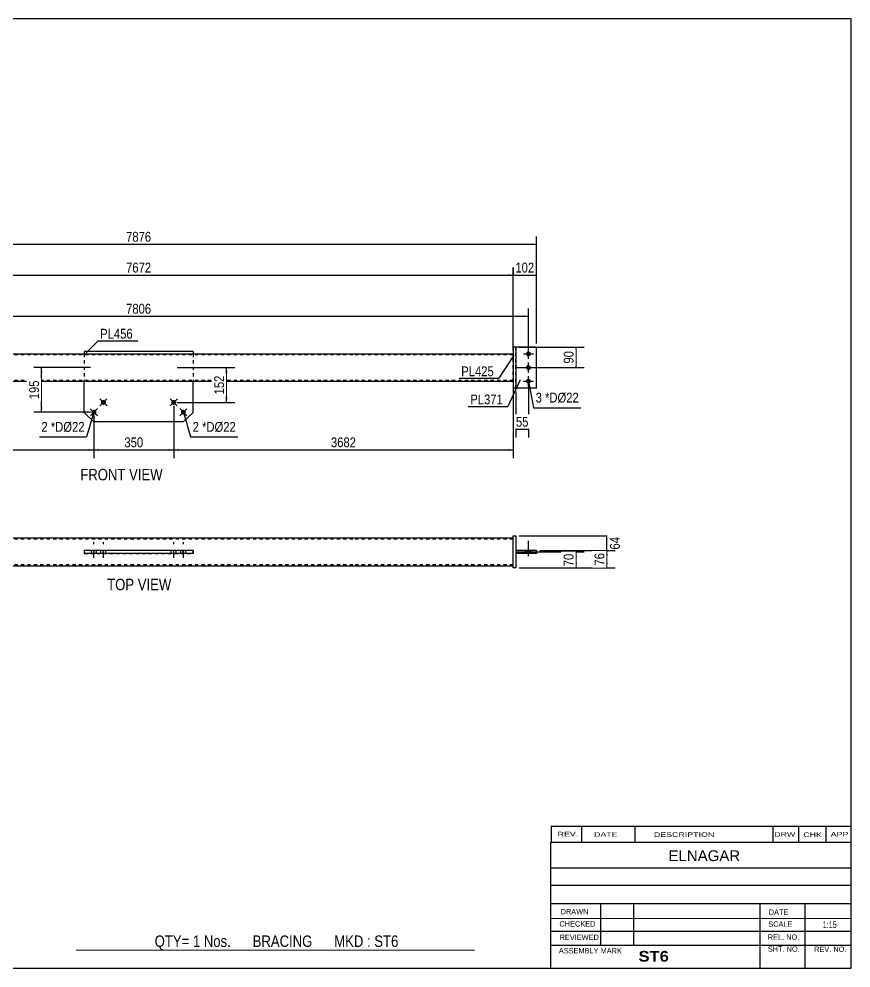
# Model space of a CAD drawing. Header units: millimetres. Extents: x 2 to 405, y 5 to 282.
# Drawn here: x 162.1 to 405, y 5 to 282 of the extents above; entities that cross this region are included whole.
import ezdxf

# ---------------------------------------------------------------- set-up
doc = ezdxf.new("R2010")
doc.units = ezdxf.units.MM
doc.linetypes.add('DXK_LINE_DOT1', pattern=[1.8814, 0.9407, -0.9407])
doc.linetypes.add('DXK_LINE_DOT2', pattern=[3.9198, 1.9599, -1.9599])
doc.styles.add('Arial', font='ARIAL.TTF', dxfattribs={"height": 0.2})
doc.styles.add('Arial Bold', font='ARIALBD.TTF', dxfattribs={"height": 0.2})
doc.styles.add('Arial Narrow', font='ARIALN.TTF', dxfattribs={"height": 0.2})

# ---------------------------------------------------------------- blocks, each defined once
blk = doc.blocks.new('Unknown-629095427-1771')
at = {"color": 5, "linetype": 'Continuous'}
for p, q in [((405, 282), (5, 282)), ((5, 282), (5, 5)), ((405, 5), (405, 282)), ((5, 5), (405, 5))]:
    blk.add_line(p, q, dxfattribs=at)
at = {"color": 174, "linetype": 'Continuous', "style": 'Arial'}
blk.add_text('Tekla structures', height=1.9102, rotation=90, dxfattribs=at).set_placement((4.5, 5.5))
blk = doc.blocks.new('Unknown-629095427-11 - 1222')
at = {"color": 0, "linetype": 'Continuous'}
blk.add_wipeout([(204.11, 147.35), (204.11, 150.85), (180.04, 150.85), (180.04, 147.35)], dxfattribs=at)
at = {"color": 6, "linetype": 'Continuous', "style": 'Arial Narrow'}
blk.add_text('FRONT VIEW', height=3.34, dxfattribs=at).set_placement((180.04, 147.35))
blk = doc.blocks.new('Unknown-629095427-12 - 1254')
at = {"color": 0, "linetype": 'Continuous'}
blk.add_wipeout([(206.62, 115.27), (206.62, 118.77), (187.88, 118.77), (187.88, 115.27)], dxfattribs=at)
at = {"color": 6, "linetype": 'Continuous', "style": 'Arial Narrow'}
blk.add_text('TOP VIEW', height=3.34, dxfattribs=at).set_placement((187.88, 115.27))
blk = doc.blocks.new('Part-629095427-1238 - 1222')
at = {"color": 2, "linetype": 'Continuous'}
for p, q in [((181.18, 184.92), (181.18, 184.25)), ((212.95, 184.92), (181.18, 184.92)), ((212.95, 184.92), (212.95, 184.25)), ((181.18, 167.19), (181.18, 176.25)), ((212.95, 167.19), (212.95, 176.25)), ((184.04, 164.4), (181.18, 167.19)), ((212.95, 167.19), (210.09, 164.4)), ((210.09, 164.4), (184.04, 164.4))]:
    blk.add_line(p, q, dxfattribs=at)
at = {"color": 7, "linetype": 'DXK_LINE_DOT1'}
for p, q in [((181.18, 184.25), (181.18, 176.25)), ((212.95, 184.25), (212.95, 176.25))]:
    blk.add_line(p, q, dxfattribs=at)
blk = doc.blocks.new('Part-629095427-1241 - 1222')
at = {"color": 2, "linetype": 'Continuous'}
for p, q in [((313.18, 186.25), (307.18, 186.25)), ((313.18, 174.25), (313.18, 186.25)), ((313.18, 174.25), (307.18, 174.25))]:
    blk.add_line(p, q, dxfattribs=at)
at = {"color": 7, "linetype": 'DXK_LINE_DOT1'}
blk.add_line((307.18, 174.25), (307.18, 186.25), dxfattribs=at)
blk = doc.blocks.new('Part-629095427-1242 - 1222')
at = {"color": 2, "linetype": 'Continuous'}
for p, q in [((306.38, 186.25), (306.38, 174.25)), ((307.18, 186.25), (306.38, 186.25)), ((307.18, 186.25), (307.18, 174.25)), ((307.18, 174.25), (306.38, 174.25))]:
    blk.add_line(p, q, dxfattribs=at)
blk = doc.blocks.new('Part-629095427-1243 - 1222')
at = {"color": 2, "linetype": 'Continuous'}
for p, q in [((87.75, 184.25), (134.42, 184.25)), ((134.52, 184.25), (259.62, 184.25)), ((259.72, 184.25), (306.38, 184.25)), ((87.75, 176.25), (134.42, 176.25)), ((134.52, 176.25), (259.62, 176.25)), ((259.72, 176.25), (306.38, 176.25))]:
    blk.add_line(p, q, dxfattribs=at)
at = {"color": 7, "linetype": 'DXK_LINE_DOT1'}
for p, q in [((87.75, 176.25), (87.75, 184.25)), ((134.42, 183.98), (87.75, 183.98)), ((259.62, 183.98), (134.52, 183.98)), ((306.38, 183.98), (259.72, 183.98)), ((306.38, 176.25), (306.38, 184.25)), ((134.42, 176.52), (87.75, 176.52)), ((259.62, 176.52), (134.52, 176.52)), ((306.38, 176.52), (259.72, 176.52))]:
    blk.add_line(p, q, dxfattribs=at)
blk = doc.blocks.new('Bolt-629095427-1244 - 1222')
at = {"linetype": 'Continuous'}
for points in [[(186.28, 170.6, -1), (187.33, 169.58, -1)], [(183.49, 167.74, -1), (184.54, 166.71, -1)]]:
    blk.add_hatch(color=3, dxfattribs=at).paths.add_polyline_path(points)
at = {"color": 3, "linetype": 'Continuous'}
for p, q in [((187.86, 169.06), (185.76, 171.11)), ((185.78, 169.04), (187.83, 171.14)), ((185.06, 166.2), (182.96, 168.25)), ((182.99, 166.18), (185.04, 168.28))]:
    blk.add_line(p, q, dxfattribs=at)
blk = doc.blocks.new('Bolt-629095427-1245 - 1222')
at = {"linetype": 'Continuous'}
for points in [[(206.8, 169.58, -1), (207.85, 170.6, -1)], [(209.6, 166.71, -1), (210.65, 167.74, -1)]]:
    blk.add_hatch(color=3, dxfattribs=at).paths.add_polyline_path(points)
at = {"color": 3, "linetype": 'Continuous'}
for p, q in [((208.38, 171.11), (206.28, 169.06)), ((208.35, 169.04), (206.3, 171.14)), ((211.17, 168.25), (209.07, 166.2)), ((211.15, 166.18), (209.1, 168.28))]:
    blk.add_line(p, q, dxfattribs=at)
blk = doc.blocks.new('Bolt-629095427-1247 - 1222')
at = {"linetype": 'Continuous'}
for points in [[(310.85, 184.98, -1), (310.85, 183.52, -1)], [(310.85, 180.98, -1), (310.85, 179.52, -1)], [(310.85, 176.98, -1), (310.85, 175.52, -1)]]:
    blk.add_hatch(color=3, dxfattribs=at).paths.add_polyline_path(points)
at = {"color": 3, "linetype": 'Continuous'}
for p, q in [((310.85, 182.78), (310.85, 185.72)), ((309.38, 184.25), (312.32, 184.25)), ((309.38, 180.25), (312.32, 180.25)), ((310.85, 178.78), (310.85, 181.72)), ((310.85, 174.78), (310.85, 177.72)), ((309.38, 176.25), (312.32, 176.25))]:
    blk.add_line(p, q, dxfattribs=at)
blk = doc.blocks.new('Bolt-629095427-1264 - 1254')
at = {"linetype": 'Continuous'}
blk.add_hatch(color=3, dxfattribs=at).paths.add_polyline_path([(311.58, 126.83), (310.12, 126.83), (310.12, 126.03), (311.58, 126.03)])
blk.add_hatch(color=3, dxfattribs=at).paths.add_polyline_path([(311.58, 126.83), (310.12, 126.83), (310.12, 126.03), (311.58, 126.03)])
blk.add_hatch(color=3, dxfattribs=at).paths.add_polyline_path([(311.58, 126.83), (310.12, 126.83), (310.12, 126.03), (311.58, 126.03)])
at = {"color": 3, "linetype": 'Continuous'}
for p, q in [((310.85, 125.17), (310.85, 129.7)), ((310.85, 125.17), (310.85, 129.7)), ((310.85, 125.17), (310.85, 129.7)), ((310.12, 126.03), (310.12, 126.83)), ((310.12, 126.03), (310.12, 126.83)), ((310.12, 126.03), (310.12, 126.83)), ((311.58, 126.03), (311.58, 126.83)), ((311.58, 126.03), (311.58, 126.83)), ((311.58, 126.03), (311.58, 126.83))]:
    blk.add_line(p, q, dxfattribs=at)
blk = doc.blocks.new('Part-629095427-1255 - 1254')
at = {"color": 2, "linetype": 'Continuous'}
for p, q in [((212.95, 126.83), (181.18, 126.83)), ((181.18, 126.83), (181.18, 126.03)), ((212.95, 126.03), (181.18, 126.03)), ((212.95, 126.83), (212.95, 126.03))]:
    blk.add_line(p, q, dxfattribs=at)
at = {"color": 7, "linetype": 'DXK_LINE_DOT1'}
for p, q in [((184.04, 126.83), (184.04, 126.03)), ((210.09, 126.03), (210.09, 126.83))]:
    blk.add_line(p, q, dxfattribs=at)
blk = doc.blocks.new('Part-629095427-1258 - 1254')
at = {"color": 2, "linetype": 'Continuous'}
for p, q in [((313.18, 126.83), (307.18, 126.83)), ((307.18, 126.83), (307.18, 126.03)), ((313.18, 126.03), (307.18, 126.03)), ((313.18, 126.83), (313.18, 126.03))]:
    blk.add_line(p, q, dxfattribs=at)
blk = doc.blocks.new('Part-629095427-1259 - 1254')
at = {"color": 2, "linetype": 'Continuous'}
for p, q in [((306.38, 121.77), (306.38, 131.1)), ((306.38, 131.1), (307.18, 131.1)), ((307.18, 131.1), (307.18, 121.77)), ((307.18, 121.77), (306.38, 121.77))]:
    blk.add_line(p, q, dxfattribs=at)
blk = doc.blocks.new('Part-629095427-1260 - 1254')
at = {"color": 2, "linetype": 'Continuous'}
for p, q in [((134.42, 130.43), (87.75, 130.43)), ((259.62, 130.43), (134.52, 130.43)), ((306.38, 130.43), (259.72, 130.43)), ((87.75, 122.43), (134.42, 122.43)), ((134.52, 122.43), (259.62, 122.43)), ((259.72, 122.43), (306.38, 122.43))]:
    blk.add_line(p, q, dxfattribs=at)
at = {"color": 7, "linetype": 'DXK_LINE_DOT1'}
for p, q in [((87.75, 130.43), (87.75, 122.43)), ((306.38, 122.43), (306.38, 130.43)), ((134.42, 130.17), (87.75, 130.17)), ((259.62, 130.17), (134.52, 130.17)), ((306.38, 130.17), (259.72, 130.17)), ((212.95, 126.83), (181.18, 126.83)), ((181.18, 126.83), (181.18, 126.03)), ((181.18, 126.03), (212.95, 126.03)), ((212.95, 126.03), (212.95, 126.83)), ((134.42, 122.7), (87.75, 122.7)), ((259.62, 122.7), (134.52, 122.7)), ((306.38, 122.7), (259.72, 122.7))]:
    blk.add_line(p, q, dxfattribs=at)
blk = doc.blocks.new('Bolt-629095427-1261 - 1254')
at = {"color": 3, "linetype": 'DXK_LINE_DOT2'}
for p, q in [((184.01, 124.77), (184.01, 129.3)), ((186.81, 124.77), (186.81, 129.3)), ((183.28, 126.03), (183.28, 126.83)), ((184.74, 126.03), (184.74, 126.83)), ((186.07, 126.03), (186.07, 126.83)), ((187.54, 126.03), (187.54, 126.83))]:
    blk.add_line(p, q, dxfattribs=at)
blk = doc.blocks.new('Bolt-629095427-1262 - 1254')
at = {"color": 3, "linetype": 'DXK_LINE_DOT2'}
for p, q in [((207.33, 124.77), (207.33, 129.3)), ((210.12, 124.77), (210.12, 129.3)), ((206.59, 126.03), (206.59, 126.83)), ((208.06, 126.03), (208.06, 126.83)), ((209.39, 126.03), (209.39, 126.83)), ((210.86, 126.03), (210.86, 126.83))]:
    blk.add_line(p, q, dxfattribs=at)
blk = doc.blocks.new('StraightDimension-629095427-1307 - 1222')
at = {"linetype": 'Continuous'}
for points in [[(168.5, 178.75), (168.75, 180.25), (169, 178.75)], [(169, 168.73), (168.75, 167.23), (168.5, 168.73)]]:
    blk.add_hatch(color=7, dxfattribs=at).paths.add_polyline_path(points)
at = {"color": 7, "linetype": 'Continuous'}
for p, q in [((183.01, 180.25), (166.5, 180.25)), ((168.75, 167.23), (168.75, 180.25)), ((183.01, 167.23), (166.5, 167.23))]:
    blk.add_line(p, q, dxfattribs=at)
at = {"color": 0}
blk.add_wipeout([(168.6, 177.08), (164.4, 177.08), (164.4, 170.4), (168.6, 170.4)], dxfattribs=at)
at = {"color": 3, "style": 'Arial Narrow'}
blk.add_text('195', height=2.863, rotation=90.0002, dxfattribs=at).set_placement((168, 171))
blk = doc.blocks.new('StraightDimension-629095427-1302 - 1222')
at = {"linetype": 'Continuous'}
for points in [[(222.5, 178.75), (222.75, 180.25), (223, 178.75)], [(223, 171.59), (222.75, 170.09), (222.5, 171.59)]]:
    blk.add_hatch(color=7, dxfattribs=at).paths.add_polyline_path(points)
at = {"color": 7, "linetype": 'Continuous'}
for p, q in [((208.33, 180.25), (225.15, 180.25)), ((222.75, 170.09), (222.75, 180.25)), ((208.33, 170.09), (225.15, 170.09))]:
    blk.add_line(p, q, dxfattribs=at)
at = {"color": 0}
blk.add_wipeout([(222.6, 178.51), (218.4, 178.51), (218.4, 171.83), (222.6, 171.83)], dxfattribs=at)
at = {"color": 3, "style": 'Arial Narrow'}
blk.add_text('152', height=2.863, rotation=90.0002, dxfattribs=at).set_placement((222, 172.43))
blk = doc.blocks.new('StraightDimension-629095427-1323 - 1222')
at = {"linetype": 'Continuous'}
for points in [[(208.83, 156), (207.33, 156.25), (208.83, 156.5)], [(304.88, 156.5), (306.38, 156.25), (304.88, 156)]]:
    blk.add_hatch(color=7, dxfattribs=at).paths.add_polyline_path(points)
at = {"color": 7, "linetype": 'Continuous'}
for p, q in [((306.38, 175.25), (306.38, 153.85)), ((207.33, 169.09), (207.33, 153.85)), ((207.33, 156.25), (306.38, 156.25))]:
    blk.add_line(p, q, dxfattribs=at)
at = {"color": 0}
blk.add_wipeout([(261.11, 156.4), (261.11, 160.6), (252.6, 160.6), (252.6, 156.4)], dxfattribs=at)
at = {"color": 3, "style": 'Arial Narrow'}
blk.add_text('3682', height=2.863, dxfattribs=at).set_placement((253.2, 157))
blk = doc.blocks.new('StraightDimension-629095427-1341 - 1222')
at = {"linetype": 'Continuous'}
for points in [[(307.88, 207), (306.38, 207.25), (307.88, 207.5)], [(311.68, 207.5), (313.18, 207.25), (311.68, 207)]]:
    blk.add_hatch(color=7, dxfattribs=at).paths.add_polyline_path(points)
at = {"color": 7, "linetype": 'Continuous'}
for p, q in [((306.38, 185.25), (306.38, 209.5)), ((313.18, 187.25), (313.18, 209.5)), ((306.38, 207.25), (313.18, 207.25))]:
    blk.add_line(p, q, dxfattribs=at)
at = {"color": 0}
blk.add_wipeout([(313.13, 207.4), (313.13, 211.6), (306.44, 211.6), (306.44, 207.4)], dxfattribs=at)
at = {"color": 3, "style": 'Arial Narrow'}
blk.add_text('102', height=2.863, dxfattribs=at).set_placement((307.04, 208))
blk = doc.blocks.new('StraightDimension-629095427-1342 - 1222')
at = {"linetype": 'Continuous'}
for points in [[(89.25, 207), (87.75, 207.25), (89.25, 207.5)], [(304.88, 207.5), (306.38, 207.25), (304.88, 207)]]:
    blk.add_hatch(color=7, dxfattribs=at).paths.add_polyline_path(points)
at = {"color": 7, "linetype": 'Continuous'}
for p, q in [((87.75, 185.25), (87.75, 209.5)), ((306.38, 185.25), (306.38, 209.5)), ((87.75, 207.25), (306.38, 207.25))]:
    blk.add_line(p, q, dxfattribs=at)
at = {"color": 0}
blk.add_wipeout([(201.32, 207.4), (201.32, 211.6), (192.81, 211.6), (192.81, 207.4)], dxfattribs=at)
at = {"color": 3, "style": 'Arial Narrow'}
blk.add_text('7672', height=2.863, dxfattribs=at).set_placement((193.41, 208))
blk = doc.blocks.new('StraightDimension-629095427-1281 - 1222')
at = {"linetype": 'Continuous'}
for points in [[(324.5, 184.75), (324.75, 186.25), (325, 184.75)], [(325, 181.75), (324.75, 180.25), (324.5, 181.75)]]:
    blk.add_hatch(color=7, dxfattribs=at).paths.add_polyline_path(points)
at = {"color": 7, "linetype": 'Continuous'}
for p, q in [((308.18, 186.25), (327.15, 186.25)), ((324.75, 180.25), (324.75, 186.25)), ((307.38, 180.25), (327.15, 180.25))]:
    blk.add_line(p, q, dxfattribs=at)
at = {"color": 0}
blk.add_wipeout([(324.6, 185.68), (320.4, 185.68), (320.4, 180.82), (324.6, 180.82)], dxfattribs=at)
at = {"color": 3, "style": 'Arial Narrow'}
blk.add_text('90', height=2.863, rotation=90.0002, dxfattribs=at).set_placement((324, 181.42))
blk = doc.blocks.new('StraightDimension-629095427-1312 - 1222')
at = {"linetype": 'Continuous'}
for points in [[(308.68, 162), (307.18, 162.25), (308.68, 162.5)], [(309.35, 162.5), (310.85, 162.25), (309.35, 162)]]:
    blk.add_hatch(color=7, dxfattribs=at).paths.add_polyline_path(points)
at = {"color": 7, "linetype": 'Continuous'}
for p, q in [((310.85, 175.25), (310.85, 159.85)), ((307.18, 173.25), (307.18, 159.85)), ((307.18, 162.25), (310.85, 162.25))]:
    blk.add_line(p, q, dxfattribs=at)
at = {"color": 0}
blk.add_wipeout([(311.45, 162.4), (311.45, 166.6), (306.59, 166.6), (306.59, 162.4)], dxfattribs=at)
at = {"color": 3, "style": 'Arial Narrow'}
blk.add_text('55', height=2.863, dxfattribs=at).set_placement((307.19, 163))
blk = doc.blocks.new('StraightDimension-629095427-1324 - 1222')
at = {"linetype": 'Continuous'}
for points in [[(185.51, 156), (184.01, 156.25), (185.51, 156.5)], [(205.83, 156.5), (207.33, 156.25), (205.83, 156)]]:
    blk.add_hatch(color=7, dxfattribs=at).paths.add_polyline_path(points)
at = {"color": 7, "linetype": 'Continuous'}
for p, q in [((207.33, 169.09), (207.33, 153.85)), ((184.01, 166.23), (184.01, 153.85)), ((184.01, 156.25), (207.33, 156.25))]:
    blk.add_line(p, q, dxfattribs=at)
at = {"color": 0}
blk.add_wipeout([(199.01, 156.4), (199.01, 160.6), (192.33, 160.6), (192.33, 156.4)], dxfattribs=at)
at = {"color": 3, "style": 'Arial Narrow'}
blk.add_text('350', height=2.863, dxfattribs=at).set_placement((192.93, 157))
blk = doc.blocks.new('StraightDimension-629095427-1325 - 1222')
at = {"linetype": 'Continuous'}
for points in [[(89.25, 156), (87.75, 156.25), (89.25, 156.5)], [(182.51, 156.5), (184.01, 156.25), (182.51, 156)]]:
    blk.add_hatch(color=7, dxfattribs=at).paths.add_polyline_path(points)
at = {"color": 7, "linetype": 'Continuous'}
for p, q in [((87.75, 175.25), (87.75, 153.85)), ((184.01, 166.23), (184.01, 153.85)), ((87.75, 156.25), (184.01, 156.25))]:
    blk.add_line(p, q, dxfattribs=at)
at = {"color": 0}
blk.add_wipeout([(140.14, 156.4), (140.14, 160.6), (131.62, 160.6), (131.62, 156.4)], dxfattribs=at)
at = {"color": 3, "style": 'Arial Narrow'}
blk.add_text('3640', height=2.863, dxfattribs=at).set_placement((132.22, 157))
blk = doc.blocks.new('StraightDimension-629095427-1335 - 1222')
at = {"linetype": 'Continuous'}
for points in [[(84.78, 195), (83.28, 195.25), (84.78, 195.5)], [(309.35, 195.5), (310.85, 195.25), (309.35, 195)]]:
    blk.add_hatch(color=7, dxfattribs=at).paths.add_polyline_path(points)
at = {"color": 7, "linetype": 'Continuous'}
for p, q in [((83.28, 185.25), (83.28, 197.5)), ((310.85, 185.25), (310.85, 197.5)), ((83.28, 195.25), (310.85, 195.25))]:
    blk.add_line(p, q, dxfattribs=at)
at = {"color": 0}
blk.add_wipeout([(201.32, 195.4), (201.32, 199.6), (192.81, 199.6), (192.81, 195.4)], dxfattribs=at)
at = {"color": 3, "style": 'Arial Narrow'}
blk.add_text('7806', height=2.863, dxfattribs=at).set_placement((193.41, 196))
blk = doc.blocks.new('StraightDimension-629095427-1349 - 1222')
at = {"linetype": 'Continuous'}
for points in [[(82.45, 216), (80.95, 216.25), (82.45, 216.5)], [(311.68, 216.5), (313.18, 216.25), (311.68, 216)]]:
    blk.add_hatch(color=7, dxfattribs=at).paths.add_polyline_path(points)
at = {"color": 7, "linetype": 'Continuous'}
for p, q in [((80.95, 187.25), (80.95, 218.5)), ((80.95, 216.25), (313.18, 216.25)), ((313.18, 187.25), (313.18, 218.5))]:
    blk.add_line(p, q, dxfattribs=at)
at = {"color": 0}
blk.add_wipeout([(201.32, 216.4), (201.32, 220.6), (192.81, 220.6), (192.81, 216.4)], dxfattribs=at)
at = {"color": 3, "style": 'Arial Narrow'}
blk.add_text('7876', height=2.863, dxfattribs=at).set_placement((193.41, 217))
blk = doc.blocks.new('StraightDimension-629095427-1358 - 1254')
at = {"linetype": 'Continuous'}
for points in [[(324.5, 124.93), (324.75, 126.43), (325, 124.93)], [(325, 123.27), (324.75, 121.77), (324.5, 123.27)]]:
    blk.add_hatch(color=7, dxfattribs=at).paths.add_polyline_path(points)
at = {"color": 7, "linetype": 'Continuous'}
for p, q in [((307.38, 126.43), (327.15, 126.43)), ((324.75, 121.77), (324.75, 126.43)), ((308.18, 121.77), (327.15, 121.77))]:
    blk.add_line(p, q, dxfattribs=at)
at = {"color": 0}
blk.add_wipeout([(324.6, 126.53), (320.4, 126.53), (320.4, 121.67), (324.6, 121.67)], dxfattribs=at)
at = {"color": 3, "style": 'Arial Narrow'}
blk.add_text('70', height=2.863, rotation=90.0002, dxfattribs=at).set_placement((324, 122.27))
blk = doc.blocks.new('StraightDimension-629095427-1371 - 1254')
at = {"linetype": 'Continuous'}
for points in [[(333.5, 129.6), (333.75, 131.1), (334, 129.6)], [(334, 128.33), (333.75, 126.83), (333.5, 128.33)]]:
    blk.add_hatch(color=7, dxfattribs=at).paths.add_polyline_path(points)
at = {"color": 7, "linetype": 'Continuous'}
for p, q in [((308.18, 131.1), (336, 131.1)), ((333.75, 126.83), (333.75, 131.1)), ((314.18, 126.83), (336, 126.83))]:
    blk.add_line(p, q, dxfattribs=at)
at = {"color": 0}
blk.add_wipeout([(338.1, 131.39), (333.9, 131.39), (333.9, 126.54), (338.1, 126.54)], dxfattribs=at)
at = {"color": 3, "style": 'Arial Narrow'}
blk.add_text('64', height=2.863, rotation=90.0002, dxfattribs=at).set_placement((337.5, 127.14))
blk = doc.blocks.new('StraightDimension-629095427-1372 - 1254')
at = {"linetype": 'Continuous'}
for points in [[(333.5, 125.33), (333.75, 126.83), (334, 125.33)], [(334, 123.27), (333.75, 121.77), (333.5, 123.27)]]:
    blk.add_hatch(color=7, dxfattribs=at).paths.add_polyline_path(points)
at = {"color": 7, "linetype": 'Continuous'}
for p, q in [((314.18, 126.83), (336.15, 126.83)), ((333.75, 121.77), (333.75, 126.83)), ((308.18, 121.77), (336.15, 121.77))]:
    blk.add_line(p, q, dxfattribs=at)
at = {"color": 0}
blk.add_wipeout([(333.6, 126.73), (329.4, 126.73), (329.4, 121.87), (333.6, 121.87)], dxfattribs=at)
at = {"color": 3, "style": 'Arial Narrow'}
blk.add_text('76', height=2.863, rotation=90.0002, dxfattribs=at).set_placement((333, 122.47))
blk = doc.blocks.new('CBS_NAME_BLOG-629095427-1812')
at = {"color": 7, "linetype": 'Continuous'}
for p, q in [((317.41, 41.75), (404.93, 41.75)), ((317.41, 5.04), (317.41, 41.75)), ((317.41, 34.21), (404.93, 34.21)), ((317.48, 29.16), (405, 29.16)), ((317.41, 23.79), (404.93, 23.79)), ((331.93, 11.68), (331.93, 23.78)), ((341.62, 11.71), (341.62, 23.78)), ((378.53, 5.04), (378.53, 23.77)), ((391.58, 5.04), (391.58, 23.78)), ((317.42, 19.49), (405, 19.51)), ((317.41, 15.74), (404.93, 15.74)), ((317.41, 11.7), (404.93, 11.7)), ((317.41, 5), (405, 5))]:
    blk.add_line(p, q, dxfattribs=at)
at = {"color": 3, "linetype": 'Continuous', "style": 'Arial'}
blk.add_text('ELNAGAR', height=3.133, dxfattribs=at).set_placement((351.73, 36.22))
at = {"color": 3, "linetype": 'Continuous'}
for s, height, style, width, p in [('DRAWN', 1.566, 'Arial', 0.9, (320.24, 20.68)), ('DATE', 1.566, 'Arial', 0.9, (381, 20.52)), ('CHECKED', 1.566, 'Arial', 0.9, (319.89, 17.11)), ('SCALE', 1.566, 'Arial', 0.9, (380.85, 17.04)), ('1:15', 1.957, 'Arial Narrow', 0.9, (396.74, 16.68)), ('REVIEWED', 1.566, 'Arial', 0.9, (319.93, 13.19)), ('REL. NO.', 1.566, 'Arial', 0.9, (380.71, 13.24)), ('SHT. NO.', 1.566, 'Arial', 0.9, (380.71, 9.77)), ('REV. NO.', 1.566, 'Arial', 0.9, (394.23, 9.68)), ('ASSEMBLY MARK', 1.5663, 'Arial', 0.9, (319.71, 9.26)), ('ST6', 3.131, 'Arial Bold', 1.1, (342.99, 6.86))]:
    blk.add_text(s, height=height, dxfattribs=dict(at, style=style, width=width)).set_placement(p)
blk = doc.blocks.new('CBS_CALLOFF-629095427-1811')
at = {"color": 7, "linetype": 'Continuous'}
blk.add_line((178.88, 10.27), (295.11, 10.25), dxfattribs=at)
at = {"color": 3, "linetype": 'Continuous', "style": 'Arial Narrow'}
blk.add_text('QTY= 1 Nos.      BRACING      MKD : ST6', height=3.3405, dxfattribs=at).set_placement((201.74, 11.16))
blk = doc.blocks.new('CBS_REVISION-629095427-1813')
at = {"color": 7, "linetype": 'Continuous'}
for p, q in [((317.49, 46.38), (404.99, 46.38)), ((317.49, 46.38), (317.49, 41.75)), ((326.29, 46.38), (326.29, 41.75)), ((341.88, 46.38), (341.88, 41.81)), ((382.14, 46.38), (382.14, 41.75)), ((389.68, 46.38), (389.68, 41.75)), ((397.63, 46.38), (397.63, 41.75)), ((317.49, 41.75), (404.99, 41.75))]:
    blk.add_line(p, q, dxfattribs=at)
at = {"color": 7, "style": 'Arial Narrow', "width": 1.7}
for s, height, p in [('REV.', 1.326, (319.35, 43.43)), ('DATE', 1.326, (329.98, 43.31)), ('DESCRIPTION', 1.3257, (347.46, 43.26)), ('DRW', 1.326, (382.57, 43.32)), ('CHK', 1.326, (391.06, 43.23)), ('APP', 1.326, (399.06, 43.38))]:
    blk.add_text(s, height=height, dxfattribs=at).set_placement(p)
blk = doc.blocks.new('Mark-629095427-1378 - 1222')
at = {"color": 0}
blk.add_wipeout([(195.35, 188.7), (195.35, 191.7), (185.84, 191.7), (185.84, 188.7)], dxfattribs=at)
blk.add_wipeout([(195.35, 188.7), (195.35, 191.7), (185.84, 191.7), (185.84, 188.7)], dxfattribs=at)
at = {"color": 7, "linetype": 'Continuous'}
for p, q in [((181.71, 184.57), (185.24, 188.1)), ((185.24, 188.1), (196.85, 188.1))]:
    blk.add_line(p, q, dxfattribs=at)
at = {"color": 3, "style": 'Arial Narrow'}
blk.add_text('PL456', height=2.863, dxfattribs=at).set_placement((185.84, 188.7))
blk = doc.blocks.new('Mark-629095427-1387 - 1222')
at = {"color": 7, "linetype": 'Continuous'}
blk.add_line((308.4, 176.67), (304.87, 168.93), dxfattribs=at)
at = {"color": 0}
blk.add_wipeout([(303.37, 169.53), (303.37, 172.53), (293.87, 172.53), (293.87, 169.53)], dxfattribs=at)
blk.add_wipeout([(303.37, 169.53), (303.37, 172.53), (293.87, 172.53), (293.87, 169.53)], dxfattribs=at)
at = {"color": 7, "linetype": 'Continuous'}
blk.add_line((293.27, 168.93), (304.87, 168.93), dxfattribs=at)
at = {"color": 3, "style": 'Arial Narrow'}
blk.add_text('PL371', height=2.863, dxfattribs=at).set_placement((293.87, 169.53))
blk = doc.blocks.new('Mark-629095427-1390 - 1222')
at = {"color": 7, "linetype": 'Continuous'}
blk.add_line((306.56, 183.83), (302.23, 177.13), dxfattribs=at)
at = {"color": 0}
blk.add_wipeout([(300.73, 177.73), (300.73, 180.73), (291.23, 180.73), (291.23, 177.73)], dxfattribs=at)
blk.add_wipeout([(300.73, 177.73), (300.73, 180.73), (291.23, 180.73), (291.23, 177.73)], dxfattribs=at)
at = {"color": 7, "linetype": 'Continuous'}
blk.add_line((290.63, 177.13), (302.23, 177.13), dxfattribs=at)
at = {"color": 3, "style": 'Arial Narrow'}
blk.add_text('PL425', height=2.863, dxfattribs=at).set_placement((291.23, 177.73))
blk = doc.blocks.new('Mark-629095427-1405 - 1222')
at = {"color": 7, "linetype": 'Continuous'}
blk.add_line((168.1, 160.01), (181.89, 160.01), dxfattribs=at)
at = {"color": 0}
blk.add_wipeout([(170.53, 161.51), (170.53, 164.51), (168.7, 164.51), (168.7, 161.51)], dxfattribs=at)
blk.add_wipeout([(170.53, 161.51), (170.53, 164.51), (168.7, 164.51), (168.7, 161.51)], dxfattribs=at)
blk.add_wipeout([(175.08, 161.51), (175.08, 164.51), (171.43, 164.51), (171.43, 161.51)], dxfattribs=at)
blk.add_wipeout([(175.08, 161.51), (175.08, 164.51), (171.43, 164.51), (171.43, 161.51)], dxfattribs=at)
at = {"color": 3, "style": 'Arial Narrow'}
blk.add_text('2', height=2.86, dxfattribs=at).set_placement((168.7, 161.51))
at = {"color": 0}
blk.add_wipeout([(181.29, 161.51), (181.29, 164.51), (175.08, 164.51), (175.08, 161.51)], dxfattribs=at)
blk.add_wipeout([(181.29, 161.51), (181.29, 164.51), (175.08, 164.51), (175.08, 161.51)], dxfattribs=at)
at = {"color": 7, "linetype": 'Continuous'}
blk.add_line((184.01, 167.23), (181.89, 160.01), dxfattribs=at)
at = {"color": 3, "style": 'Arial Narrow'}
for s, p in [('*D', (171.43, 161.51)), ('Ø22', (175.08, 161.51))]:
    blk.add_text(s, height=2.863, dxfattribs=at).set_placement(p)
blk = doc.blocks.new('Mark-629095427-1406 - 1222')
at = {"color": 7, "linetype": 'Continuous'}
blk.add_line((212.24, 160.01), (226.04, 160.01), dxfattribs=at)
at = {"color": 0}
blk.add_wipeout([(214.67, 161.51), (214.67, 164.51), (212.84, 164.51), (212.84, 161.51)], dxfattribs=at)
blk.add_wipeout([(214.67, 161.51), (214.67, 164.51), (212.84, 164.51), (212.84, 161.51)], dxfattribs=at)
at = {"color": 7, "linetype": 'Continuous'}
blk.add_line((210.12, 167.23), (212.24, 160.01), dxfattribs=at)
at = {"color": 0}
blk.add_wipeout([(219.22, 161.51), (219.22, 164.51), (215.57, 164.51), (215.57, 161.51)], dxfattribs=at)
blk.add_wipeout([(219.22, 161.51), (219.22, 164.51), (215.57, 164.51), (215.57, 161.51)], dxfattribs=at)
at = {"color": 3, "style": 'Arial Narrow'}
blk.add_text('2', height=2.86, dxfattribs=at).set_placement((212.84, 161.51))
at = {"color": 0}
blk.add_wipeout([(225.44, 161.51), (225.44, 164.51), (219.22, 164.51), (219.22, 161.51)], dxfattribs=at)
blk.add_wipeout([(225.44, 161.51), (225.44, 164.51), (219.22, 164.51), (219.22, 161.51)], dxfattribs=at)
at = {"color": 3, "style": 'Arial Narrow'}
for s, p in [('*D', (215.57, 161.51)), ('Ø22', (219.22, 161.51))]:
    blk.add_text(s, height=2.863, dxfattribs=at).set_placement(p)
blk = doc.blocks.new('Mark-629095427-1408 - 1222')
at = {"color": 7, "linetype": 'Continuous'}
blk.add_line((312.35, 168.55), (326.14, 168.55), dxfattribs=at)
at = {"color": 0}
blk.add_wipeout([(314.78, 170.05), (314.78, 173.05), (312.95, 173.05), (312.95, 170.05)], dxfattribs=at)
blk.add_wipeout([(314.78, 170.05), (314.78, 173.05), (312.95, 173.05), (312.95, 170.05)], dxfattribs=at)
at = {"color": 7, "linetype": 'Continuous'}
blk.add_line((310.85, 176.25), (312.35, 168.55), dxfattribs=at)
at = {"color": 0}
blk.add_wipeout([(319.33, 170.05), (319.33, 173.05), (315.68, 173.05), (315.68, 170.05)], dxfattribs=at)
blk.add_wipeout([(319.33, 170.05), (319.33, 173.05), (315.68, 173.05), (315.68, 170.05)], dxfattribs=at)
at = {"color": 3, "style": 'Arial Narrow'}
blk.add_text('3', height=2.86, dxfattribs=at).set_placement((312.95, 170.05))
at = {"color": 0}
blk.add_wipeout([(325.54, 170.05), (325.54, 173.05), (319.33, 173.05), (319.33, 170.05)], dxfattribs=at)
blk.add_wipeout([(325.54, 170.05), (325.54, 173.05), (319.33, 173.05), (319.33, 170.05)], dxfattribs=at)
at = {"color": 3, "style": 'Arial Narrow'}
for s, p in [('*D', (315.68, 170.05)), ('Ø22', (319.33, 170.05))]:
    blk.add_text(s, height=2.863, dxfattribs=at).set_placement(p)

msp = doc.modelspace()

# ---------------------------------------------------------------- block references
for name in ['Unknown-629095427-1771', 'Part-629095427-1242 - 1222', 'Part-629095427-1241 - 1222', 'Bolt-629095427-1247 - 1222', 'Part-629095427-1243 - 1222', 'Part-629095427-1238 - 1222', 'Bolt-629095427-1244 - 1222', 'Bolt-629095427-1245 - 1222', 'Part-629095427-1260 - 1254', 'Part-629095427-1259 - 1254', 'Bolt-629095427-1261 - 1254', 'Bolt-629095427-1262 - 1254', 'Bolt-629095427-1264 - 1254', 'Part-629095427-1255 - 1254', 'Part-629095427-1258 - 1254', 'CBS_REVISION-629095427-1813', 'CBS_NAME_BLOG-629095427-1812', 'CBS_CALLOFF-629095427-1811']:
    msp.add_blockref(name, (0, 0))

# ---------------------------------------------------------------- next in the draw order: block references
for name in ['StraightDimension-629095427-1341 - 1222', 'StraightDimension-629095427-1307 - 1222', 'StraightDimension-629095427-1302 - 1222', 'Unknown-629095427-11 - 1222', 'StraightDimension-629095427-1358 - 1254', 'Unknown-629095427-12 - 1254']:
    msp.add_blockref(name, (0, 0))

# ---------------------------------------------------------------- next in the draw order: block references
for name in ['StraightDimension-629095427-1342 - 1222', 'StraightDimension-629095427-1323 - 1222', 'StraightDimension-629095427-1371 - 1254']:
    msp.add_blockref(name, (0, 0))

# ---------------------------------------------------------------- next in the draw order: block references
for name in ['StraightDimension-629095427-1281 - 1222', 'StraightDimension-629095427-1312 - 1222', 'StraightDimension-629095427-1324 - 1222', 'Mark-629095427-1406 - 1222', 'StraightDimension-629095427-1372 - 1254']:
    msp.add_blockref(name, (0, 0))

# ---------------------------------------------------------------- next in the draw order: block references
for name in ['StraightDimension-629095427-1335 - 1222', 'StraightDimension-629095427-1325 - 1222', 'Mark-629095427-1387 - 1222', 'Mark-629095427-1408 - 1222']:
    msp.add_blockref(name, (0, 0))

# ---------------------------------------------------------------- next in the draw order: block references
for name in ['StraightDimension-629095427-1349 - 1222', 'Mark-629095427-1390 - 1222', 'Mark-629095427-1405 - 1222']:
    msp.add_blockref(name, (0, 0))

# ---------------------------------------------------------------- next in the draw order: block references
msp.add_blockref('Mark-629095427-1378 - 1222', (0, 0))

doc.saveas('drawing.dxf')
